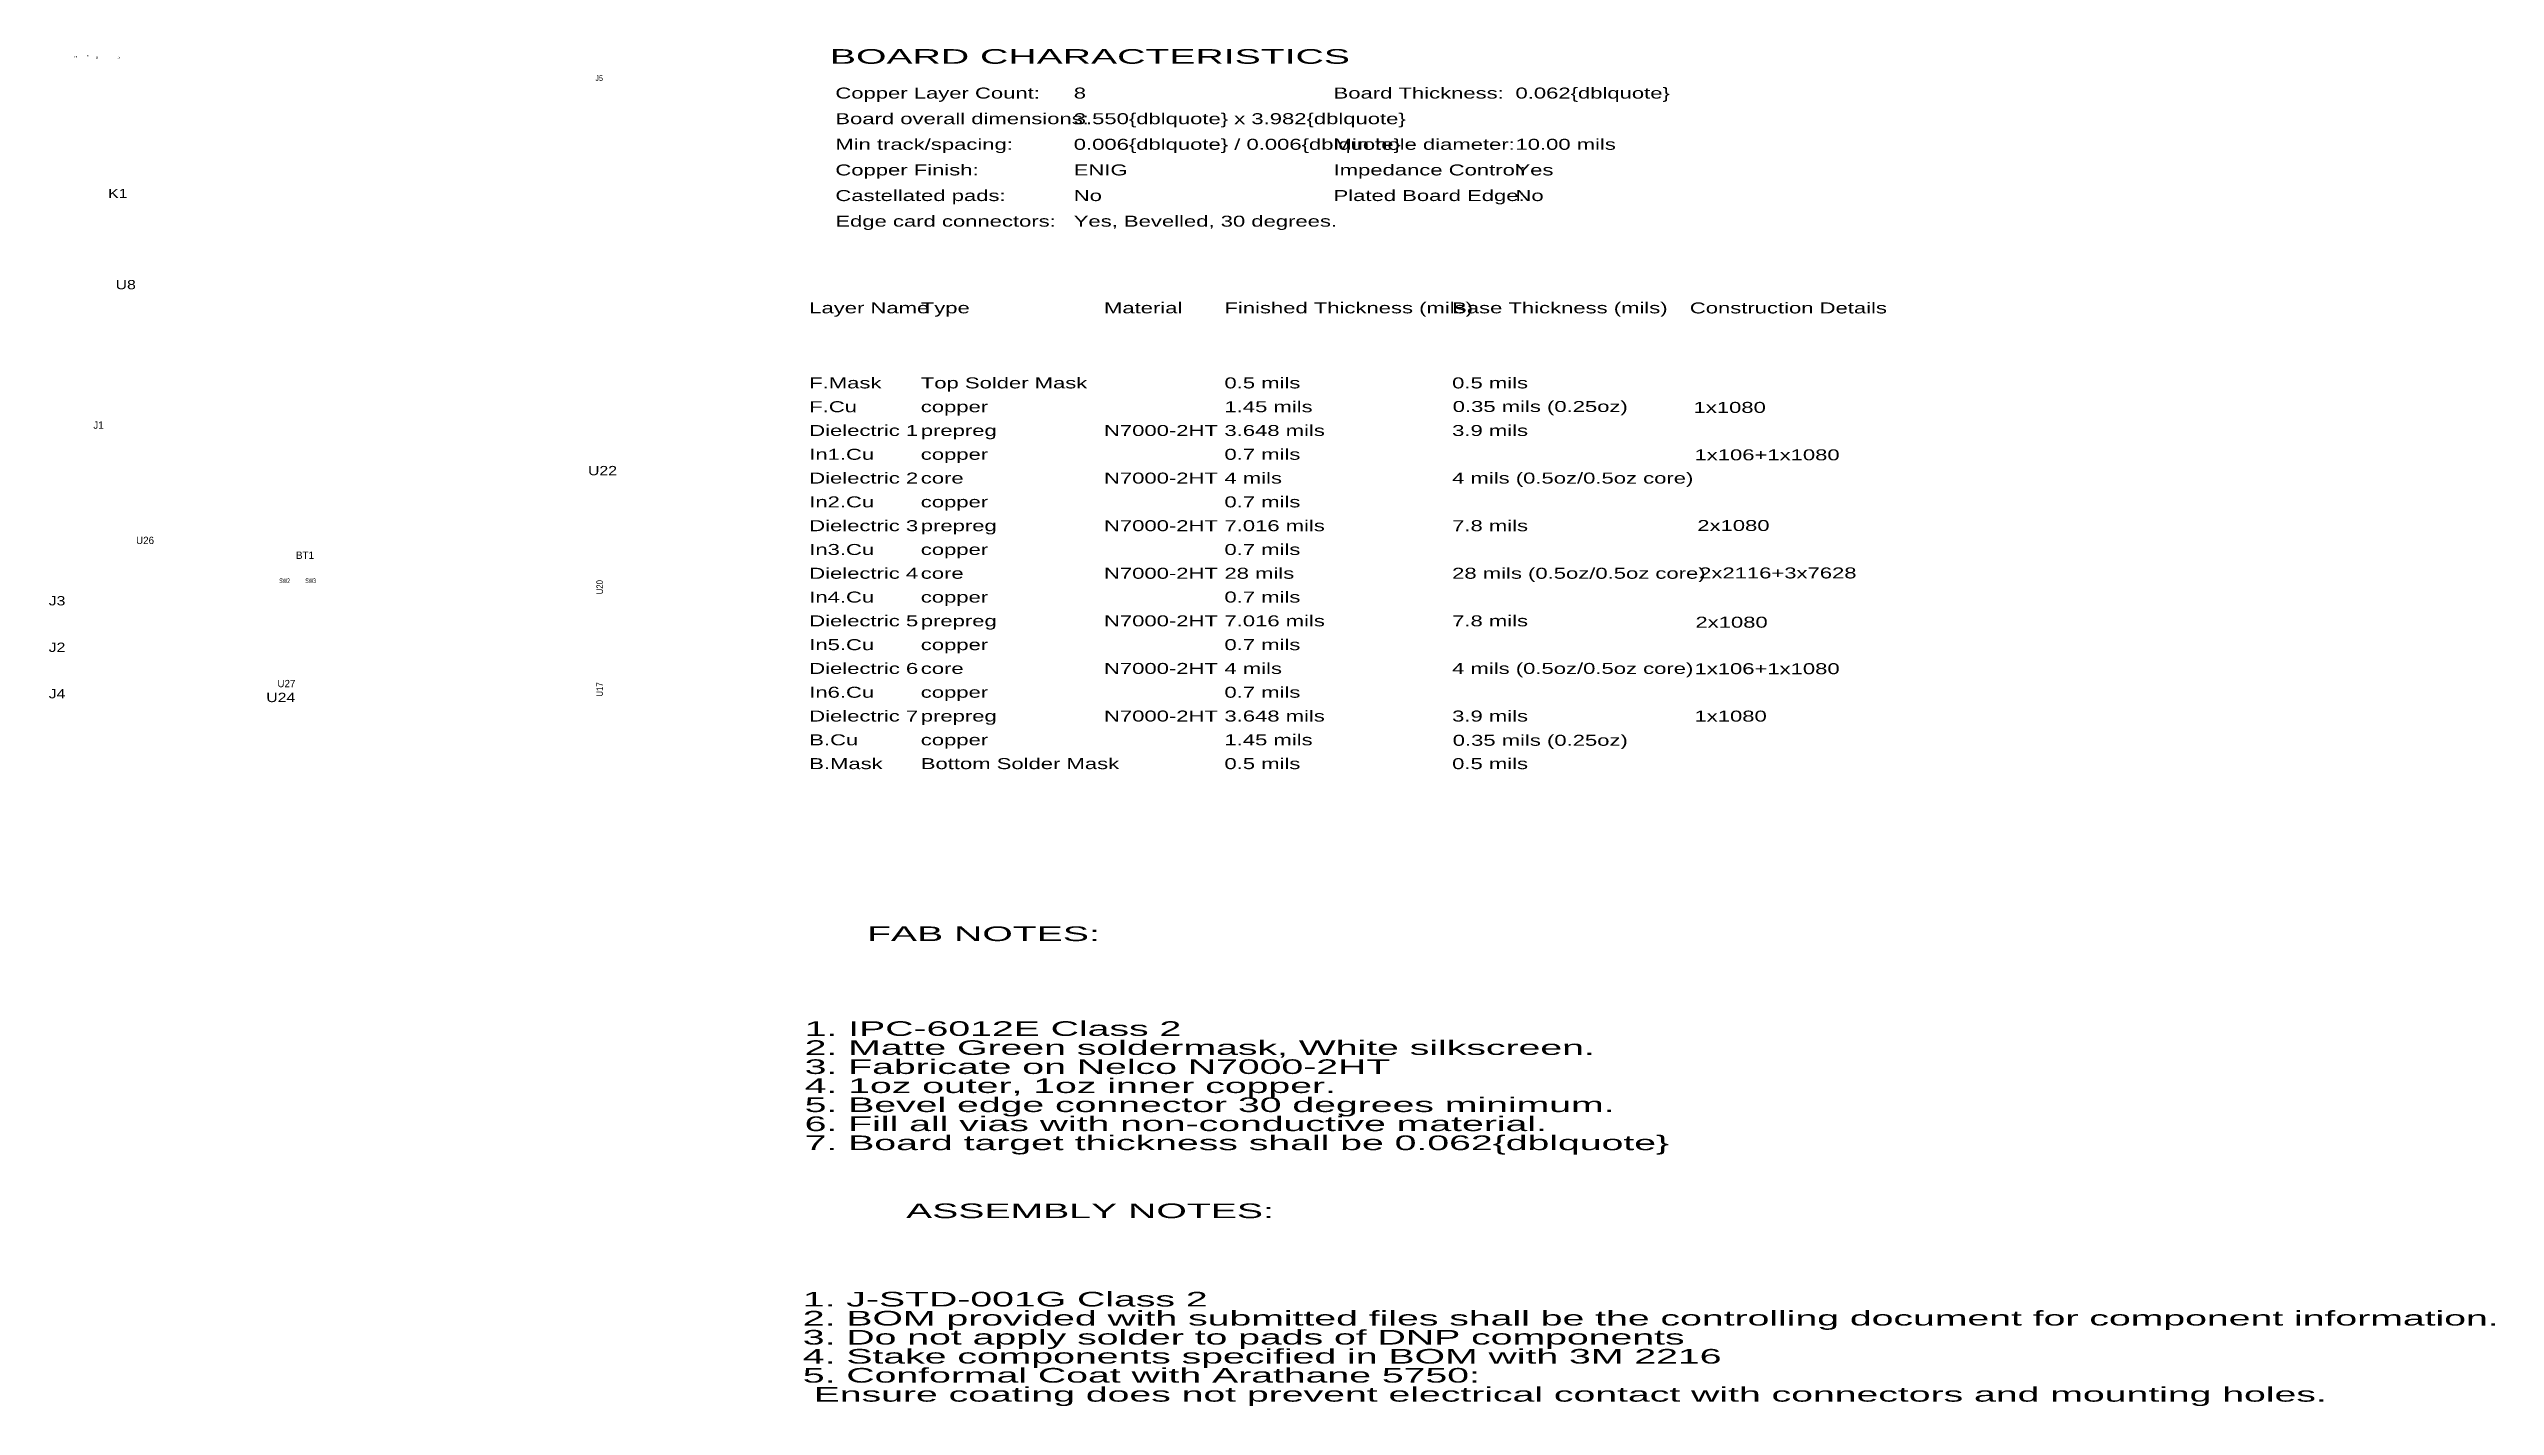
# Model space of a CAD drawing. Header units: metres. Extents: x 55 to 389, y -236 to -51.
import ezdxf

# ---------------------------------------------------------------- set-up
doc = ezdxf.new("R2010")
doc.units = ezdxf.units.M

msp = doc.modelspace()

# ---------------------------------------------------------------- texts
at = {"layer": 'BFab', "color": 6}
for s, height, width, p in [('LED11 ', 0.254, 0.254, (58.674, -52.197)), ('LED8 ', 0.254, 0.254, (61.595, -52.324)), ('LED10 ', 0.254, 0.254, (64.516, -52.324)), ('J5 ', 0.762, 0.762, (129.794, -55.372))]:
    msp.add_text(s, height=height, dxfattribs=dict(at, width=width)).set_placement(p)
for s, p in [('J1 ', (61.214, -102.87)), ('U26 ', (67.056, -118.618)), ('BT1 ', (88.9, -120.65)), ('U27 ', (86.36, -138.176))]:
    msp.add_text(s, height=1, dxfattribs=at).set_placement(p)
at = {"layer": 'Cmts', "color": 1}
for s, height, width, p in [('BOARD CHARACTERISTICS ', 2, 2, (161.81, -53.02)), ('Copper Layer Count:  ', 1.5, 1.5, (162.56, -57.77)), ('8 ', 1.5, 1.5, (195.117143, -57.77)), ('Board Thickness:  ', 1.5, 1.5, (230.602853, -57.77)), ('0.062{dblquote} ', 1.5, 1.5, (255.44571, -57.77)), ('Board overall dimensions:  ', 1.5, 1.5, (162.56, -61.27)), ('3.550{dblquote} x 3.982{dblquote} ', 1.5, 1.5, (195.117143, -61.27)), ('Min track/spacing:  ', 1.5, 1.5, (162.56, -64.77)), ('0.006{dblquote} / 0.006{dblquote} ', 1.5, 1.5, (195.117143, -64.77)), ('Min hole diameter:  ', 1.5, 1.5, (230.602853, -64.77)), ('10.00 mils ', 1.5, 1.5, (255.44571, -64.77)), ('Copper Finish:  ', 1.5, 1.5, (162.56, -68.27)), ('ENIG ', 1.5, 1.5, (195.117143, -68.27)), ('Impedance Control:  ', 1.5, 1.5, (230.602853, -68.27)), ('Yes ', 1.5, 1.5, (255.44571, -68.27)), ('Castellated pads:  ', 1.5, 1.5, (162.56, -71.77)), ('No ', 1.5, 1.5, (195.117143, -71.77)), ('No ', 1.5, 1.5, (255.44571, -71.77)), ('Yes, Bevelled, 30 degrees. ', 1.5, 1.5, (195.117143, -75.27)), ('Layer Name ', 1.5, 1.5, (158.992, -87.11)), ('Type ', 1.5, 1.5, (174.227714, -87.11)), ('Material ', 1.5, 1.5, (199.249142, -87.11)), ('Finished Thickness (mils) ', 1.5, 1.5, (215.699143, -87.11)), ('Base Thickness (mils) ', 1.5, 1.5, (246.79514, -87.11)), ('Construction Details ', 1.5, 1.5, (279.259142, -87.119)), ('F.Mask ', 1.5, 1.5, (158.992, -97.36)), ('Top Solder Mask ', 1.5, 1.5, (174.227714, -97.36)), ('0.5 mils ', 1.5, 1.5, (215.699143, -97.36)), ('0.5 mils ', 1.5, 1.5, (246.79514, -97.36)), ('F.Cu ', 1.5, 1.5, (158.992, -100.61)), ('copper ', 1.5, 1.5, (174.227714, -100.61)), ('1.45 mils ', 1.5, 1.5, (215.699143, -100.61)), ('0.35 mils (0.25oz) ', 1.5, 1.5, (246.874142, -100.581)), ('1x1080 ', 1.5, 1.5, (279.767142, -100.708)), ('Dielectric 1 ', 1.5, 1.5, (158.992, -103.86)), ('prepreg ', 1.5, 1.5, (174.227714, -103.86)), ('N7000-2HT ', 1.5, 1.5, (199.249142, -103.86)), ('3.648 mils ', 1.5, 1.5, (215.699143, -103.86)), ('3.9 mils ', 1.5, 1.5, (246.79514, -103.86)), ('In1.Cu ', 1.5, 1.5, (158.992, -107.11)), ('copper ', 1.5, 1.5, (174.227714, -107.11)), ('0.7 mils ', 1.5, 1.5, (215.699143, -107.11)), ('1x106+1x1080 ', 1.5, 1.5, (279.894142, -107.185)), ('Dielectric 2 ', 1.5, 1.5, (158.992, -110.36)), ('core ', 1.5, 1.5, (174.227714, -110.36)), ('N7000-2HT ', 1.5, 1.5, (199.249142, -110.36)), ('4 mils ', 1.5, 1.5, (215.699143, -110.36)), ('4 mils (0.5oz/0.5oz core) ', 1.5, 1.5, (246.79514, -110.36)), ('In2.Cu ', 1.5, 1.5, (158.992, -113.61)), ('copper ', 1.5, 1.5, (174.227714, -113.61)), ('0.7 mils ', 1.5, 1.5, (215.699143, -113.61)), ('Dielectric 3 ', 1.5, 1.5, (158.992, -116.86)), ('prepreg ', 1.5, 1.5, (174.227714, -116.86)), ('N7000-2HT ', 1.5, 1.5, (199.249142, -116.86)), ('7.016 mils ', 1.5, 1.5, (215.699143, -116.86)), ('7.8 mils ', 1.5, 1.5, (246.79514, -116.86)), ('2x1080 ', 1.5, 1.5, (280.275142, -116.837)), ('In3.Cu ', 1.5, 1.5, (158.992, -120.11)), ('copper ', 1.5, 1.5, (174.227714, -120.11)), ('0.7 mils ', 1.5, 1.5, (215.699143, -120.11)), ('Dielectric 4 ', 1.5, 1.5, (158.992, -123.36)), ('core ', 1.5, 1.5, (174.227714, -123.36)), ('N7000-2HT ', 1.5, 1.5, (199.249142, -123.36)), ('28 mils ', 1.5, 1.5, (215.699143, -123.36)), ('28 mils (0.5oz/0.5oz core) ', 1.5, 1.5, (246.79514, -123.36)), ('2x2116+3x7628 ', 1.5, 1.5, (280.529142, -123.314)), ('In4.Cu ', 1.5, 1.5, (158.992, -126.61)), ('copper ', 1.5, 1.5, (174.227714, -126.61)), ('0.7 mils ', 1.5, 1.5, (215.699143, -126.61)), ('Dielectric 5 ', 1.5, 1.5, (158.992, -129.86)), ('prepreg ', 1.5, 1.5, (174.227714, -129.86)), ('N7000-2HT ', 1.5, 1.5, (199.249142, -129.86)), ('7.016 mils ', 1.5, 1.5, (215.699143, -129.86)), ('7.8 mils ', 1.5, 1.5, (246.79514, -129.86)), ('2x1080 ', 1.5, 1.5, (280.021142, -130.045)), ('In5.Cu ', 1.5, 1.5, (158.992, -133.11)), ('copper ', 1.5, 1.5, (174.227714, -133.11)), ('0.7 mils ', 1.5, 1.5, (215.699143, -133.11)), ('Dielectric 6 ', 1.5, 1.5, (158.992, -136.36)), ('core ', 1.5, 1.5, (174.227714, -136.36)), ('N7000-2HT ', 1.5, 1.5, (199.249142, -136.36)), ('4 mils ', 1.5, 1.5, (215.699143, -136.36)), ('4 mils (0.5oz/0.5oz core) ', 1.5, 1.5, (246.79514, -136.36)), ('1x106+1x1080 ', 1.5, 1.5, (279.894142, -136.395)), ('In6.Cu ', 1.5, 1.5, (158.992, -139.61)), ('copper ', 1.5, 1.5, (174.227714, -139.61)), ('0.7 mils ', 1.5, 1.5, (215.699143, -139.61)), ('Dielectric 7 ', 1.5, 1.5, (158.992, -142.86)), ('prepreg ', 1.5, 1.5, (174.227714, -142.86)), ('N7000-2HT ', 1.5, 1.5, (199.249142, -142.86)), ('3.648 mils ', 1.5, 1.5, (215.699143, -142.86)), ('3.9 mils ', 1.5, 1.5, (246.79514, -142.86)), ('1x1080 ', 1.5, 1.5, (279.894142, -142.872)), ('B.Cu ', 1.5, 1.5, (158.992, -146.11)), ('copper ', 1.5, 1.5, (174.227714, -146.11)), ('1.45 mils ', 1.5, 1.5, (215.699143, -146.11)), ('0.35 mils (0.25oz) ', 1.5, 1.5, (246.874142, -146.174)), ('B.Mask ', 1.5, 1.5, (158.992, -149.36)), ('Bottom Solder Mask ', 1.5, 1.5, (174.227714, -149.36)), ('0.5 mils ', 1.5, 1.5, (215.699143, -149.36)), ('0.5 mils ', 1.5, 1.5, (246.79514, -149.36)), ('FAB NOTES: ', 2, 2, (166.878, -172.847)), ('1. IPC-6012E Class 2', 2, 2, (158.369, -185.801)), ('2. Matte Green soldermask, White silkscreen.', 2, 2, (158.369, -188.401)), ('3. Fabricate on Nelco N7000-2HT', 2, 2, (158.369, -191.001)), ('4. 1oz outer, 1oz inner copper.', 2, 2, (158.369, -193.601)), ('5. Bevel edge connector 30 degrees minimum.', 2, 2, (158.369, -196.201)), ('6. Fill all vias with non-conductive material.', 2, 2, (158.369, -198.801)), ('7. Board target thickness shall be 0.062{dblquote} ', 2, 2, (158.369, -201.401)), ('ASSEMBLY NOTES: ', 2, 2, (172.212, -210.693)), ('2. BOM provided with submitted files shall be the controlling document for component information.', 2, 2, (158.115, -225.358)), ('1. J-STD-001G Class 2', 2, 2, (158.115, -222.758)), ('3. Do not apply solder to pads of DNP components', 2, 2, (158.115, -227.958)), ('4. Stake components specified in BOM with 3M 2216', 2, 2, (158.115, -230.558)), ('5. Conformal Coat with Arathane 5750:', 2, 2, (158.115, -233.158)), ('\tEnsure coating does not prevent electrical contact with connectors and mounting holes. ', 2, 2, (158.115, -235.758))]:
    msp.add_text(s, height=height, dxfattribs=dict(at, width=width)).set_placement(p)
at = {"layer": 'Edge', "color": 2, "width": 1.5}
for s, p in [('Plated Board Edge:  ', (230.602853, -71.77)), ('Edge card connectors:  ', (162.56, -75.27))]:
    msp.add_text(s, height=1.5, dxfattribs=at).set_placement(p)
at = {"layer": 'FFab', "color": 5}
for s, height, width, p in [('LED9 ', 0.254, 0.254, (60.325, -52.07)), ('K1 ', 1.27, 1.27, (63.246, -71.374)), ('U8 ', 1.27, 1.27, (64.262, -83.82)), ('U22 ', 1.27, 1.27, (128.778, -109.22)), ('SW2 ', 0.635, 0.635, (86.614, -123.952)), ('SW3 ', 0.635, 0.635, (90.17, -123.952)), ('J3 ', 1.27, 1.27, (55.118, -127)), ('J2 ', 1.27, 1.27, (55.118, -133.35)), ('J4 ', 1.27, 1.27, (55.118, -139.7)), ('U24 ', 1.27, 1.27, (84.836, -140.208))]:
    msp.add_text(s, height=height, dxfattribs=dict(at, width=width)).set_placement(p)
at = {"layer": 'FFab', "color": 5, "width": 0.889}
for s, p in [('U20 ', (130.81, -125.476)), ('U17 ', (130.81, -139.446))]:
    msp.add_text(s, height=0.889, rotation=90, dxfattribs=at).set_placement(p)

doc.saveas('drawing.dxf')
